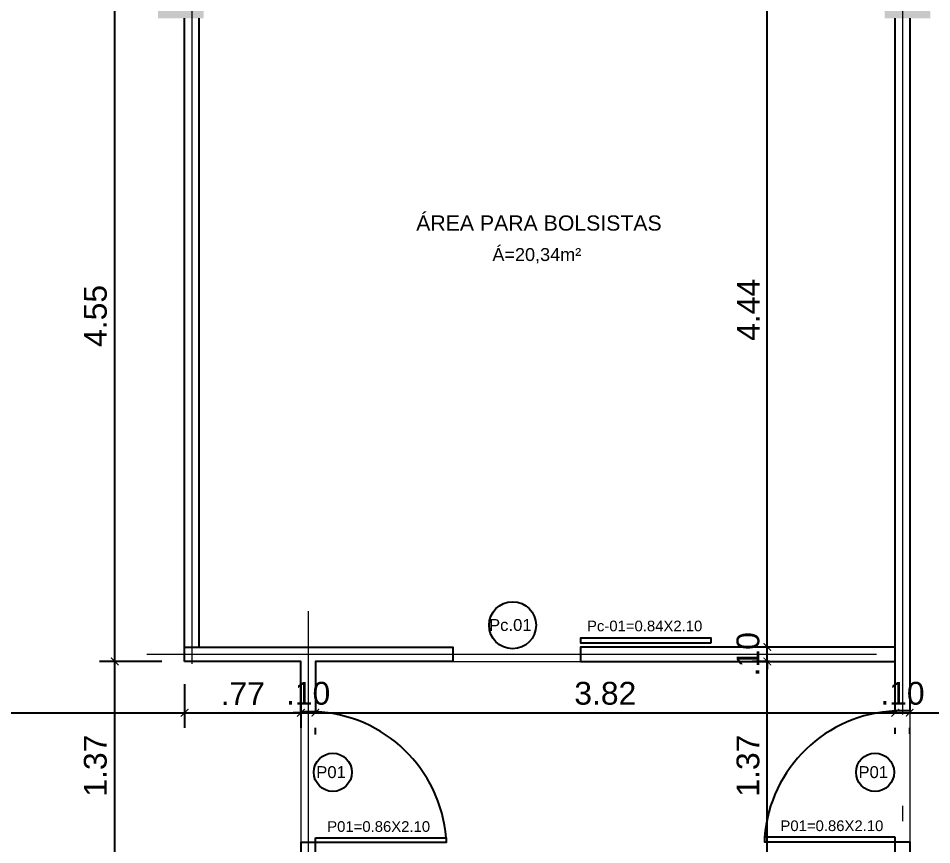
# Model space of a CAD drawing. Header units: metres. Extents: x -15851 to -15710, y 6781 to 6850.
# Drawn here: x -15740.56 to -15734.55, y 6790.55 to 6795.99 of the extents above; entities that cross this region are included whole.
import ezdxf

# ---------------------------------------------------------------- set-up
doc = ezdxf.new("R2010")
doc.units = ezdxf.units.M
doc.linetypes.add('ACAD_ISO06W100', pattern=[36, 24, -3, 0, -3, 0, -3, 0, -3])
for name, color, linetype in [('ARCO', 1, 'Continuous'), ('Divisórias de Gesso Acartonado', 42, 'Continuous'), ('ESQUADRIAS', 2, 'Continuous'), ('Texto Esquadrias', 7, 'Continuous')]:
    doc.layers.add(name, color=color, linetype=linetype)
for name, color, linetype, lineweight in [('cota', 18, 'Continuous', 9), ('Eixo', 1, 'ACAD_ISO06W100', 0), ('parede', 8, 'Continuous', 80), ('PISO', 8, 'Continuous', 13)]:
    doc.layers.add(name, color=color, linetype=linetype, lineweight=lineweight)
doc.styles.add('AMBI', font='arial.ttf')
doc.styles.add('arial', font='arial.ttf')
doc.dimstyles.new('1-50', dxfattribs={"dimtxt": 0.15, "dimasz": 0.05, "dimexe": 0.1, "dimexo": 0.15, "dimgap": 0.05, "dimtad": 1, "dimzin": 4, "dimdsep": 46, "dimtxsty": 'arial', "dimblk": 'ARCHTICK', "dimcen": 0, "dimdle": 0.08, "dimclrd": 256, "dimclre": 256, "dimclrt": 256, "dimadec": 1, "dimazin": 0, "dimtfac": 1, "dimtix": 1, "dimtmove": 0, "dimatfit": 0, "dimldrblk": 'ARCHTICK', "dimfxl": 1, "dimtolj": 1, "dimarcsym": 0})

# ---------------------------------------------------------------- blocks, each defined once
blk = doc.blocks.new('asdf')
at = {"layer": 'parede'}
h = blk.add_hatch(color=256, dxfattribs=at)
h.paths.add_polyline_path([(-15936.6437, 6790.3875), (-15936.9437, 6790.3875), (-15936.9437, 6789.8875), (-15936.6437, 6789.8875)])
h.paths.add_polyline_path([(-15936.6437, 6796.4875), (-15936.9437, 6796.4875), (-15936.9437, 6795.9875), (-15936.6437, 6795.9875)])
h.paths.add_polyline_path([(-15936.6437, 6802.7175), (-15936.9437, 6802.7175), (-15936.9437, 6802.2175), (-15936.6437, 6802.2175)])
h.paths.add_polyline_path([(-15941.4237, 6802.7175), (-15941.7237, 6802.7175), (-15941.7237, 6802.2175), (-15941.4237, 6802.2175)])
h.paths.add_polyline_path([(-15941.4237, 6796.4875), (-15941.7237, 6796.4875), (-15941.7237, 6795.9875), (-15941.4237, 6795.9875)])
h.paths.add_polyline_path([(-15941.4237, 6790.3875), (-15941.7237, 6790.3875), (-15941.7237, 6789.8875), (-15941.4237, 6789.8875)])
h.paths.add_polyline_path([(-15941.5737, 6787.3375), (-15941.8737, 6787.3375), (-15941.8737, 6787.1375), (-15941.5737, 6787.1375)])
h.paths.add_polyline_path([(-15946.2037, 6787.3375), (-15946.5037, 6787.3375), (-15946.5037, 6787.1375), (-15946.2037, 6787.1375)])
h.paths.add_polyline_path([(-15948.8937, 6787.3375), (-15949.1937, 6787.3375), (-15949.1937, 6787.1375), (-15948.8937, 6787.1375)])
h.paths.add_polyline_path([(-15950.9837, 6790.3875), (-15951.2837, 6790.3875), (-15951.2837, 6789.8875), (-15950.9837, 6789.8875)])
h.paths.add_polyline_path([(-15955.7637, 6790.3875), (-15956.0637, 6790.3875), (-15956.0637, 6790.2375), (-15956.0637, 6789.8875), (-15955.7637, 6789.8875)])
h.paths.add_polyline_path([(-15960.5437, 6790.3875), (-15960.8437, 6790.3875), (-15960.8437, 6789.8875), (-15960.5437, 6789.8875)])
h.paths.add_polyline_path([(-15960.5437, 6796.4875), (-15960.8437, 6796.4875), (-15960.8437, 6795.9875), (-15960.5437, 6795.9875)])
h.paths.add_polyline_path([(-15955.7637, 6796.4875), (-15956.0637, 6796.4875), (-15956.0637, 6795.9875), (-15955.7637, 6795.9875)])
h.paths.add_polyline_path([(-15950.9837, 6796.4875), (-15951.2837, 6796.4875), (-15951.2837, 6795.9875), (-15950.9837, 6795.9875)])
h.paths.add_polyline_path([(-15946.2037, 6796.4875), (-15946.5037, 6796.4875), (-15946.5037, 6795.9875), (-15946.2037, 6795.9875)])
h.paths.add_polyline_path([(-15943.7537, 6800.7375), (-15944.0537, 6800.7375), (-15944.0537, 6800.5375), (-15943.7537, 6800.5375)])
h.paths.add_polyline_path([(-15946.3187, 6802.7175), (-15946.6187, 6802.7175), (-15946.6187, 6802.2175), (-15946.3187, 6802.2175)])
h.paths.add_polyline_path([(-15948.5937, 6800.7375), (-15948.8937, 6800.7375), (-15948.8937, 6800.5375), (-15948.5937, 6800.5375)])
h.paths.add_polyline_path([(-15953.4337, 6800.7375), (-15953.7337, 6800.7375), (-15953.7337, 6800.5375), (-15953.4337, 6800.5375)])
h.paths.add_polyline_path([(-15950.7887, 6802.7175), (-15951.0887, 6802.7175), (-15951.0887, 6802.2175), (-15950.7887, 6802.2175)])
h.paths.add_polyline_path([(-15955.7637, 6802.7175), (-15956.0637, 6802.7175), (-15956.0637, 6802.2175), (-15955.7637, 6802.2175)])
h.paths.add_polyline_path([(-15960.5437, 6802.7175), (-15960.8437, 6802.7175), (-15960.8437, 6802.2175), (-15960.5437, 6802.2175)])
h.paths.add_polyline_path([(-15955.4137, 6806.1675), (-15955.8137, 6806.1675), (-15955.8137, 6805.9675), (-15955.4137, 6805.9675)])
h.paths.add_polyline_path([(-15950.9337, 6806.1675), (-15951.3337, 6806.1675), (-15951.3337, 6805.9675), (-15950.9337, 6805.9675)])
h.paths.add_polyline_path([(-15946.1537, 6806.1675), (-15946.5537, 6806.1675), (-15946.5537, 6805.9675), (-15946.1537, 6805.9675)])
h.paths.add_polyline_path([(-15941.6837, 6806.1675), (-15942.0837, 6806.1675), (-15942.0837, 6805.9675), (-15941.6837, 6805.9675)])
at = {"layer": 'parede', "style": 'AMBI'}
for s, height, p in [('ÁREA PARA BOLSISTAS', 0.1, (-15949.585, 6794.591)), ('Á=20,34m²', 0.085, (-15949.0838, 6794.3912))]:
    blk.add_text(s, height=height, dxfattribs=at).set_placement(p)
blk = doc.blocks.new('_ArchTick')
at = {"color": 0, "linetype": 'ByBlock', "const_width": 0.15}
blk.add_lwpolyline([(-0.5, -0.5), (0.5, 0.5)], dxfattribs=at)
blk = doc.blocks.new('*D399')
at = {"layer": 'cota', "lineweight": -2, "transparency": 16777216}
for p, q in [((-15735.6327, 6790.3075), (-15735.6327, 6791.8375)), ((-15735.6179, 6791.7575), (-15735.7327, 6791.7575)), ((-15735.1111, 6790.3875), (-15735.7327, 6790.3875))]:
    blk.add_line(p, q, dxfattribs=at)
at = {"layer": 'Defpoints', "color": 0, "transparency": 16777216}
for p in [(-15735.6327, 6791.7575), (-15735.4679, 6791.7575), (-15734.9611, 6790.3875)]:
    blk.add_point(p, dxfattribs=at)
at = {"layer": 'cota', "lineweight": -2, "transparency": 16777216, "xscale": 0.05, "yscale": 0.05, "zscale": 0.05}
for p, rotation in [((-15735.6327, 6791.7575), 90), ((-15735.6327, 6790.3875), 270)]:
    blk.add_blockref('_ArchTick', p, dxfattribs=dict(at, rotation=rotation))
at = {"layer": 'cota', "transparency": 16777216, "insert": (-15735.7593, 6791.0725), "char_height": 0.15, "attachment_point": 5, "rotation": 90, "style": 'arial'}
blk.add_mtext('\\A1;1.37', dxfattribs=at)
blk = doc.blocks.new('*D342')
at = {"layer": 'cota', "lineweight": -2, "transparency": 16777216}
for p, q in [((-15735.6327, 6791.8525), (-15735.6327, 6791.9025)), ((-15735.6179, 6791.8525), (-15735.7327, 6791.8525)), ((-15735.6327, 6791.7575), (-15735.6327, 6791.8525)), ((-15735.6179, 6791.7575), (-15735.7327, 6791.7575)), ((-15735.6327, 6791.7575), (-15735.6327, 6791.7075))]:
    blk.add_line(p, q, dxfattribs=at)
at = {"layer": 'Defpoints', "color": 0, "transparency": 16777216}
for p in [(-15735.6327, 6791.8525), (-15735.4679, 6791.8525), (-15735.4679, 6791.7575)]:
    blk.add_point(p, dxfattribs=at)
at = {"layer": 'cota', "lineweight": -2, "transparency": 16777216, "xscale": 0.05, "yscale": 0.05, "zscale": 0.05}
for p, rotation in [((-15735.6327, 6791.8525), 270), ((-15735.6327, 6791.7575), 90)]:
    blk.add_blockref('_ArchTick', p, dxfattribs=dict(at, rotation=rotation))
at = {"layer": 'cota', "transparency": 16777216, "insert": (-15735.7593, 6791.805), "char_height": 0.15, "attachment_point": 5, "rotation": 90, "style": 'arial'}
blk.add_mtext('\\A1;.10', dxfattribs=at)
blk = doc.blocks.new('*D343')
at = {"layer": 'cota', "lineweight": -2, "transparency": 16777216}
for p, q in [((-15735.6327, 6791.7725), (-15735.6327, 6796.3675)), ((-15735.6179, 6796.2875), (-15735.7327, 6796.2875)), ((-15735.6179, 6791.8525), (-15735.7327, 6791.8525))]:
    blk.add_line(p, q, dxfattribs=at)
at = {"layer": 'Defpoints', "color": 0, "transparency": 16777216}
for p in [(-15735.6327, 6796.2875), (-15735.4679, 6796.2875), (-15735.4679, 6791.8525)]:
    blk.add_point(p, dxfattribs=at)
at = {"layer": 'cota', "lineweight": -2, "transparency": 16777216, "xscale": 0.05, "yscale": 0.05, "zscale": 0.05}
for p, rotation in [((-15735.6327, 6796.2875), 90), ((-15735.6327, 6791.8525), 270)]:
    blk.add_blockref('_ArchTick', p, dxfattribs=dict(at, rotation=rotation))
at = {"layer": 'cota', "transparency": 16777216, "insert": (-15735.7577, 6794.07), "char_height": 0.15, "attachment_point": 5, "rotation": 90, "style": 'arial'}
blk.add_mtext('\\A1;4.44', dxfattribs=at)
blk = doc.blocks.new('*D366')
at = {"layer": 'cota', "lineweight": -2, "transparency": 16777216}
for p, q in [((-15744.1661, 6791.4806), (-15744.1661, 6791.5208)), ((-15738.7011, 6791.4806), (-15738.7011, 6791.5208)), ((-15744.2461, 6791.4208), (-15738.6211, 6791.4208))]:
    blk.add_line(p, q, dxfattribs=at)
at = {"layer": 'Defpoints', "color": 0, "transparency": 16777216}
for p in [(-15738.7011, 6791.4208), (-15744.1661, 6791.3306), (-15738.7011, 6791.3306)]:
    blk.add_point(p, dxfattribs=at)
at = {"layer": 'cota', "lineweight": -2, "transparency": 16777216, "xscale": 0.05, "yscale": 0.05, "zscale": 0.05, "rotation": 180}
blk.add_blockref('_ArchTick', (-15744.1661, 6791.4208), dxfattribs=at)
at = {"layer": 'cota', "lineweight": -2, "transparency": 16777216, "xscale": 0.05, "yscale": 0.05, "zscale": 0.05}
blk.add_blockref('_ArchTick', (-15738.7011, 6791.4208), dxfattribs=at)
at = {"layer": 'cota', "transparency": 16777216, "insert": (-15741.4336, 6791.5471), "char_height": 0.15, "attachment_point": 5, "style": 'arial'}
blk.add_mtext('\\A1;5.47', dxfattribs=at)
blk = doc.blocks.new('*D414')
at = {"layer": 'cota', "lineweight": -2, "transparency": 16777216}
for p, q in [((-15738.7011, 6791.4806), (-15738.7011, 6791.5208)), ((-15738.7011, 6791.4208), (-15738.7511, 6791.4208)), ((-15738.7011, 6791.4208), (-15738.6061, 6791.4208)), ((-15738.6061, 6791.4208), (-15738.5561, 6791.4208)), ((-15738.6061, 6791.2775), (-15738.6061, 6791.3208))]:
    blk.add_line(p, q, dxfattribs=at)
at = {"layer": 'Defpoints', "color": 0, "transparency": 16777216}
for p in [(-15738.6061, 6791.4275), (-15738.6061, 6791.4208), (-15738.7011, 6791.3306)]:
    blk.add_point(p, dxfattribs=at)
at = {"layer": 'cota', "lineweight": -2, "transparency": 16777216, "xscale": 0.05, "yscale": 0.05, "zscale": 0.05}
blk.add_blockref('_ArchTick', (-15738.7011, 6791.4208), dxfattribs=at)
at = {"layer": 'cota', "lineweight": -2, "transparency": 16777216, "xscale": 0.05, "yscale": 0.05, "zscale": 0.05, "rotation": 180}
blk.add_blockref('_ArchTick', (-15738.6061, 6791.4208), dxfattribs=at)
at = {"layer": 'cota', "transparency": 16777216, "insert": (-15738.6536, 6791.5474), "char_height": 0.15, "attachment_point": 5, "style": 'arial'}
blk.add_mtext('\\A1;.10', dxfattribs=at)
blk = doc.blocks.new('*D415')
at = {"layer": 'cota', "lineweight": -2, "transparency": 16777216}
for p, q in [((-15738.6861, 6791.4208), (-15734.7111, 6791.4208)), ((-15738.6061, 6791.2775), (-15738.6061, 6791.3208)), ((-15734.7911, 6791.2825), (-15734.7911, 6791.3208))]:
    blk.add_line(p, q, dxfattribs=at)
at = {"layer": 'Defpoints', "color": 0, "transparency": 16777216}
for p in [(-15738.6061, 6791.4275), (-15734.7911, 6791.4325), (-15734.7911, 6791.4208)]:
    blk.add_point(p, dxfattribs=at)
at = {"layer": 'cota', "lineweight": -2, "transparency": 16777216, "xscale": 0.05, "yscale": 0.05, "zscale": 0.05, "rotation": 180}
blk.add_blockref('_ArchTick', (-15738.6061, 6791.4208), dxfattribs=at)
at = {"layer": 'cota', "lineweight": -2, "transparency": 16777216, "xscale": 0.05, "yscale": 0.05, "zscale": 0.05}
blk.add_blockref('_ArchTick', (-15734.7911, 6791.4208), dxfattribs=at)
at = {"layer": 'cota', "transparency": 16777216, "insert": (-15736.6986, 6791.5475), "char_height": 0.15, "attachment_point": 5, "style": 'arial'}
blk.add_mtext('\\A1;3.82', dxfattribs=at)
blk = doc.blocks.new('*D416')
at = {"layer": 'cota', "lineweight": -2, "transparency": 16777216}
for p, q in [((-15734.7761, 6791.4208), (-15729.9361, 6791.4208)), ((-15730.0161, 6791.3875), (-15730.0161, 6791.3208)), ((-15734.6961, 6791.2825), (-15734.6961, 6791.3208))]:
    blk.add_line(p, q, dxfattribs=at)
at = {"layer": 'Defpoints', "color": 0, "transparency": 16777216}
for p in [(-15730.0161, 6791.5375), (-15734.6961, 6791.4325), (-15730.0161, 6791.4208)]:
    blk.add_point(p, dxfattribs=at)
at = {"layer": 'cota', "lineweight": -2, "transparency": 16777216, "xscale": 0.05, "yscale": 0.05, "zscale": 0.05, "rotation": 180}
blk.add_blockref('_ArchTick', (-15734.6961, 6791.4208), dxfattribs=at)
at = {"layer": 'cota', "lineweight": -2, "transparency": 16777216, "xscale": 0.05, "yscale": 0.05, "zscale": 0.05}
blk.add_blockref('_ArchTick', (-15730.0161, 6791.4208), dxfattribs=at)
at = {"layer": 'cota', "transparency": 16777216, "insert": (-15732.3561, 6791.5474), "char_height": 0.15, "attachment_point": 5, "style": 'arial'}
blk.add_mtext('\\A1;4.68', dxfattribs=at)
blk = doc.blocks.new('*D419')
at = {"layer": 'cota', "lineweight": -2, "transparency": 16777216}
for p, q in [((-15734.7911, 6791.4208), (-15734.8411, 6791.4208)), ((-15734.7911, 6791.4208), (-15734.6961, 6791.4208)), ((-15734.6961, 6791.4208), (-15734.6461, 6791.4208)), ((-15734.7911, 6791.2825), (-15734.7911, 6791.3208)), ((-15734.6961, 6791.2825), (-15734.6961, 6791.3208))]:
    blk.add_line(p, q, dxfattribs=at)
at = {"layer": 'Defpoints', "color": 0, "transparency": 16777216}
for p in [(-15734.7911, 6791.4325), (-15734.6961, 6791.4325), (-15734.6961, 6791.4208)]:
    blk.add_point(p, dxfattribs=at)
at = {"layer": 'cota', "lineweight": -2, "transparency": 16777216, "xscale": 0.05, "yscale": 0.05, "zscale": 0.05}
blk.add_blockref('_ArchTick', (-15734.7911, 6791.4208), dxfattribs=at)
at = {"layer": 'cota', "lineweight": -2, "transparency": 16777216, "xscale": 0.05, "yscale": 0.05, "zscale": 0.05, "rotation": 180}
blk.add_blockref('_ArchTick', (-15734.6961, 6791.4208), dxfattribs=at)
at = {"layer": 'cota', "transparency": 16777216, "insert": (-15734.7436, 6791.5474), "char_height": 0.15, "attachment_point": 5, "style": 'arial'}
blk.add_mtext('\\A1;.10', dxfattribs=at)
blk = doc.blocks.new('*D420')
at = {"layer": 'cota', "lineweight": -2, "transparency": 16777216}
for p, q in [((-15739.4661, 6791.6075), (-15739.4661, 6791.3208)), ((-15738.7011, 6791.6075), (-15738.7011, 6791.3208)), ((-15739.5461, 6791.4208), (-15738.6211, 6791.4208))]:
    blk.add_line(p, q, dxfattribs=at)
at = {"layer": 'Defpoints', "color": 0, "transparency": 16777216}
for p in [(-15739.4661, 6791.7575), (-15738.7011, 6791.7575), (-15738.7011, 6791.4208)]:
    blk.add_point(p, dxfattribs=at)
at = {"layer": 'cota', "lineweight": -2, "transparency": 16777216, "xscale": 0.05, "yscale": 0.05, "zscale": 0.05, "rotation": 180}
blk.add_blockref('_ArchTick', (-15739.4661, 6791.4208), dxfattribs=at)
at = {"layer": 'cota', "lineweight": -2, "transparency": 16777216, "xscale": 0.05, "yscale": 0.05, "zscale": 0.05}
blk.add_blockref('_ArchTick', (-15738.7011, 6791.4208), dxfattribs=at)
at = {"layer": 'cota', "transparency": 16777216, "insert": (-15739.0836, 6791.5458), "char_height": 0.15, "attachment_point": 5, "style": 'arial'}
blk.add_mtext('\\A1;.77', dxfattribs=at)
blk = doc.blocks.new('*D421')
at = {"layer": 'cota', "lineweight": -2, "transparency": 16777216}
for p, q in [((-15739.9261, 6790.3075), (-15739.9261, 6791.8375)), ((-15739.6161, 6791.7575), (-15740.0261, 6791.7575)), ((-15739.8911, 6790.3875), (-15740.0261, 6790.3875))]:
    blk.add_line(p, q, dxfattribs=at)
at = {"layer": 'Defpoints', "color": 0, "transparency": 16777216}
for p in [(-15739.9261, 6791.7575), (-15739.4661, 6791.7575), (-15739.7411, 6790.3875)]:
    blk.add_point(p, dxfattribs=at)
at = {"layer": 'cota', "lineweight": -2, "transparency": 16777216, "xscale": 0.05, "yscale": 0.05, "zscale": 0.05}
for p, rotation in [((-15739.9261, 6791.7575), 90), ((-15739.9261, 6790.3875), 270)]:
    blk.add_blockref('_ArchTick', p, dxfattribs=dict(at, rotation=rotation))
at = {"layer": 'cota', "transparency": 16777216, "insert": (-15740.0528, 6791.0725), "char_height": 0.15, "attachment_point": 5, "rotation": 90, "style": 'arial'}
blk.add_mtext('\\A1;1.37', dxfattribs=at)
blk = doc.blocks.new('*D422')
at = {"layer": 'cota', "lineweight": -2, "transparency": 16777216}
for p, q in [((-15739.9261, 6791.6775), (-15739.9261, 6796.3825)), ((-15739.7911, 6796.3025), (-15740.0261, 6796.3025)), ((-15739.6161, 6791.7575), (-15740.0261, 6791.7575))]:
    blk.add_line(p, q, dxfattribs=at)
at = {"layer": 'Defpoints', "color": 0, "transparency": 16777216}
for p in [(-15739.9261, 6796.3025), (-15739.6411, 6796.3025), (-15739.4661, 6791.7575)]:
    blk.add_point(p, dxfattribs=at)
at = {"layer": 'cota', "lineweight": -2, "transparency": 16777216, "xscale": 0.05, "yscale": 0.05, "zscale": 0.05}
for p, rotation in [((-15739.9261, 6796.3025), 90), ((-15739.9261, 6791.7575), 270)]:
    blk.add_blockref('_ArchTick', p, dxfattribs=dict(at, rotation=rotation))
at = {"layer": 'cota', "transparency": 16777216, "insert": (-15740.0524, 6794.03), "char_height": 0.15, "attachment_point": 5, "rotation": 90, "style": 'arial'}
blk.add_mtext('\\A1;4.55', dxfattribs=at)

msp = doc.modelspace()

# ---------------------------------------------------------------- linework, layer by layer
at = {"layer": 'ARCO'}
for centre, start, end in [((-15738.6461, 6790.5255), 4.57316, 87.4608), ((-15734.7511, 6790.5305), 92.5392, 175.42684)]:
    msp.add_arc(centre, 0.9029, start, end, dxfattribs=at)
at = {"layer": 'Divisórias de Gesso Acartonado'}
for p, q in [((-15739.4661, 6791.7575), (-15739.4661, 6795.9875)), ((-15739.3711, 6791.8525), (-15739.3711, 6795.9875))]:
    msp.add_line(p, q, dxfattribs=at)
for points in [[(-15734.6961, 6795.9875), (-15734.6961, 6791.4325), (-15734.7911, 6791.4325), (-15734.7911, 6795.9875)], [(-15739.4661, 6791.8525), (-15737.7011, 6791.8525), (-15737.7011, 6791.7575), (-15738.6061, 6791.7575), (-15738.6061, 6791.4275), (-15738.7011, 6791.4275), (-15738.7011, 6791.7575), (-15739.4661, 6791.7575)], [(-15734.7911, 6791.8525), (-15736.8611, 6791.8525), (-15736.8611, 6791.7575), (-15734.7911, 6791.7575)], [(-15738.6061, 6790.3875), (-15738.6061, 6790.5675), (-15738.7011, 6790.5675), (-15738.7011, 6790.3875)], [(-15734.7911, 6790.3875), (-15734.7911, 6790.5725), (-15734.6961, 6790.5725), (-15734.6961, 6790.3875)]]:
    msp.add_lwpolyline(points, dxfattribs=at)
at = {"layer": 'Eixo', "ltscale": 0.2}
for p, q in [((-15739.4186, 6796.1733), (-15739.4186, 6791.7413)), ((-15734.7436, 6796.2083), (-15734.7436, 6790.2763)), ((-15738.6536, 6792.0877), (-15738.6536, 6790.2763)), ((-15739.7142, 6791.805), (-15734.4832, 6791.805))]:
    msp.add_line(p, q, dxfattribs=at)
at = {"layer": 'ESQUADRIAS'}
for points in [[(-15736.0019, 6791.8801), (-15736.0019, 6791.9101), (-15736.8619, 6791.9101), (-15736.8619, 6791.8801)], [(-15738.6061, 6790.5975), (-15737.7461, 6790.5975), (-15737.7461, 6790.5675), (-15738.6061, 6790.5675)], [(-15734.7911, 6790.6025), (-15735.6511, 6790.6025), (-15735.6511, 6790.5725), (-15734.7911, 6790.5725)]]:
    msp.add_lwpolyline(points, close=True, dxfattribs=at)
at = {"layer": 'PISO'}
for p, q in [((-15737.7011, 6791.7575), (-15736.8611, 6791.7575)), ((-15738.7011, 6791.4275), (-15738.7011, 6790.5675)), ((-15734.6961, 6791.4325), (-15734.6961, 6790.5725))]:
    msp.add_line(p, q, dxfattribs=at)
at = {"layer": 'Texto Esquadrias'}
for centre, radius in [((-15737.3083, 6791.9962), 0.1546), ((-15738.491, 6791.0286), 0.1254), ((-15734.9238, 6791.0286), 0.1254)]:
    msp.add_circle(centre, radius, dxfattribs=at)

# ---------------------------------------------------------------- block references
at = {"layer": 'parede'}
msp.add_blockref('asdf', (211.6426, 0), dxfattribs=at)

# ---------------------------------------------------------------- texts
at = {"layer": 'Texto Esquadrias', "style": 'AMBI'}
for s, insert, char_height, width, attachment_point in [('Pc.01', (-15737.1835, 6792.0367), 0.07833, 1.166286, 3), ('Pc-01=0.84X2.10', (-15736.8188, 6792.0261), 0.07, 0.773811, 1), ('P01', (-15738.4055, 6791.0691), 0.07833, 1.166286, 3), ('P01', (-15734.8382, 6791.0691), 0.07833, 1.166286, 3), ('P01=0.86X2.10', (-15737.851, 6790.7072), 0.07, 0.697014, 3), ('P01=0.86X2.10', (-15735.5462, 6790.7122), 0.07, 0.697014, 1)]:
    msp.add_mtext(s, dxfattribs=dict(at, insert=insert, char_height=char_height, width=width, attachment_point=attachment_point))

# ---------------------------------------------------------------- dimensions: what is measured, and where the dimension line sits
at = {"layer": 'cota'}
for base, p1, p2, picture, middle in [((-15739.9261217024, 6796.3024798172), (-15739.466088308, 6791.7574798172), (-15739.641088308, 6796.3024798172), '*D422', (-15740.0524006928, 6794.0299798172)), ((-15735.6327032259, 6796.2874798172), (-15735.4679328301, 6791.8524798172), (-15735.4679328301, 6796.2874798172), '*D343', (-15735.7577032259, 6794.0699798172)), ((-15735.6327032259, 6791.8524798172), (-15735.4679328301, 6791.7574798172), (-15735.4679328301, 6791.8524798172), '*D342', (-15735.7592891741, 6791.8049798172)), ((-15735.6327, 6791.7575), (-15734.9611, 6790.3875), (-15735.4679, 6791.7575), '*D399', (-15735.7593, 6791.0725))]:
    dim = msp.add_linear_dim(base=base, p1=p1, p2=p2, angle=90, dimstyle='1-50', override={"dimtmove": 1}, dxfattribs=at)
    dim.commit()
    dim.dimension.update_dxf_attribs({"geometry": picture, "text_midpoint": middle})
dim = msp.add_linear_dim(base=(-15739.9261, 6791.7575), p1=(-15739.7411, 6790.3875), p2=(-15739.4661, 6791.7575), angle=90, dimstyle='1-50', dxfattribs=at)
dim.commit()
dim.dimension.update_dxf_attribs({"geometry": '*D421', "text_midpoint": (-15740.0528, 6791.0725)})
for base, p1, p2, picture, middle in [((-15738.701088308, 6791.4208218746), (-15739.466088308, 6791.7574798172), (-15738.701088308, 6791.7574798172), '*D420', (-15739.083588308, 6791.5458218746)), ((-15734.696088308, 6791.4208218746), (-15734.791088308, 6791.4324798172), (-15734.696088308, 6791.4324798172), '*D419', (-15734.743588308, 6791.5474078227))]:
    dim = msp.add_linear_dim(base=base, p1=p1, p2=p2, dimstyle='1-50', dxfattribs=at)
    dim.commit()
    dim.dimension.update_dxf_attribs({"geometry": picture, "text_midpoint": middle})
for base, p1, p2, picture, middle in [((-15738.701088308, 6791.4208218746), (-15744.166088308, 6791.3305556105), (-15738.701088308, 6791.3305556105), '*D366', (-15741.433588308, 6791.547100865)), ((-15738.606088308, 6791.4208218746), (-15738.701088308, 6791.3305556105), (-15738.606088308, 6791.4274798172), '*D414', (-15738.653588308, 6791.5474078227)), ((-15734.7910883079, 6791.4208218746), (-15738.606088308, 6791.4274798172), (-15734.7910883079, 6791.4324798172), '*D415', (-15736.6985883079, 6791.5474589823)), ((-15730.0161, 6791.4208), (-15734.6961, 6791.4325), (-15730.0161, 6791.5375), '*D416', (-15732.3561, 6791.5474))]:
    dim = msp.add_linear_dim(base=base, p1=p1, p2=p2, dimstyle='1-50', override={"dimtmove": 1}, dxfattribs=at)
    dim.commit()
    dim.dimension.update_dxf_attribs({"geometry": picture, "text_midpoint": middle})

doc.saveas('drawing.dxf')
